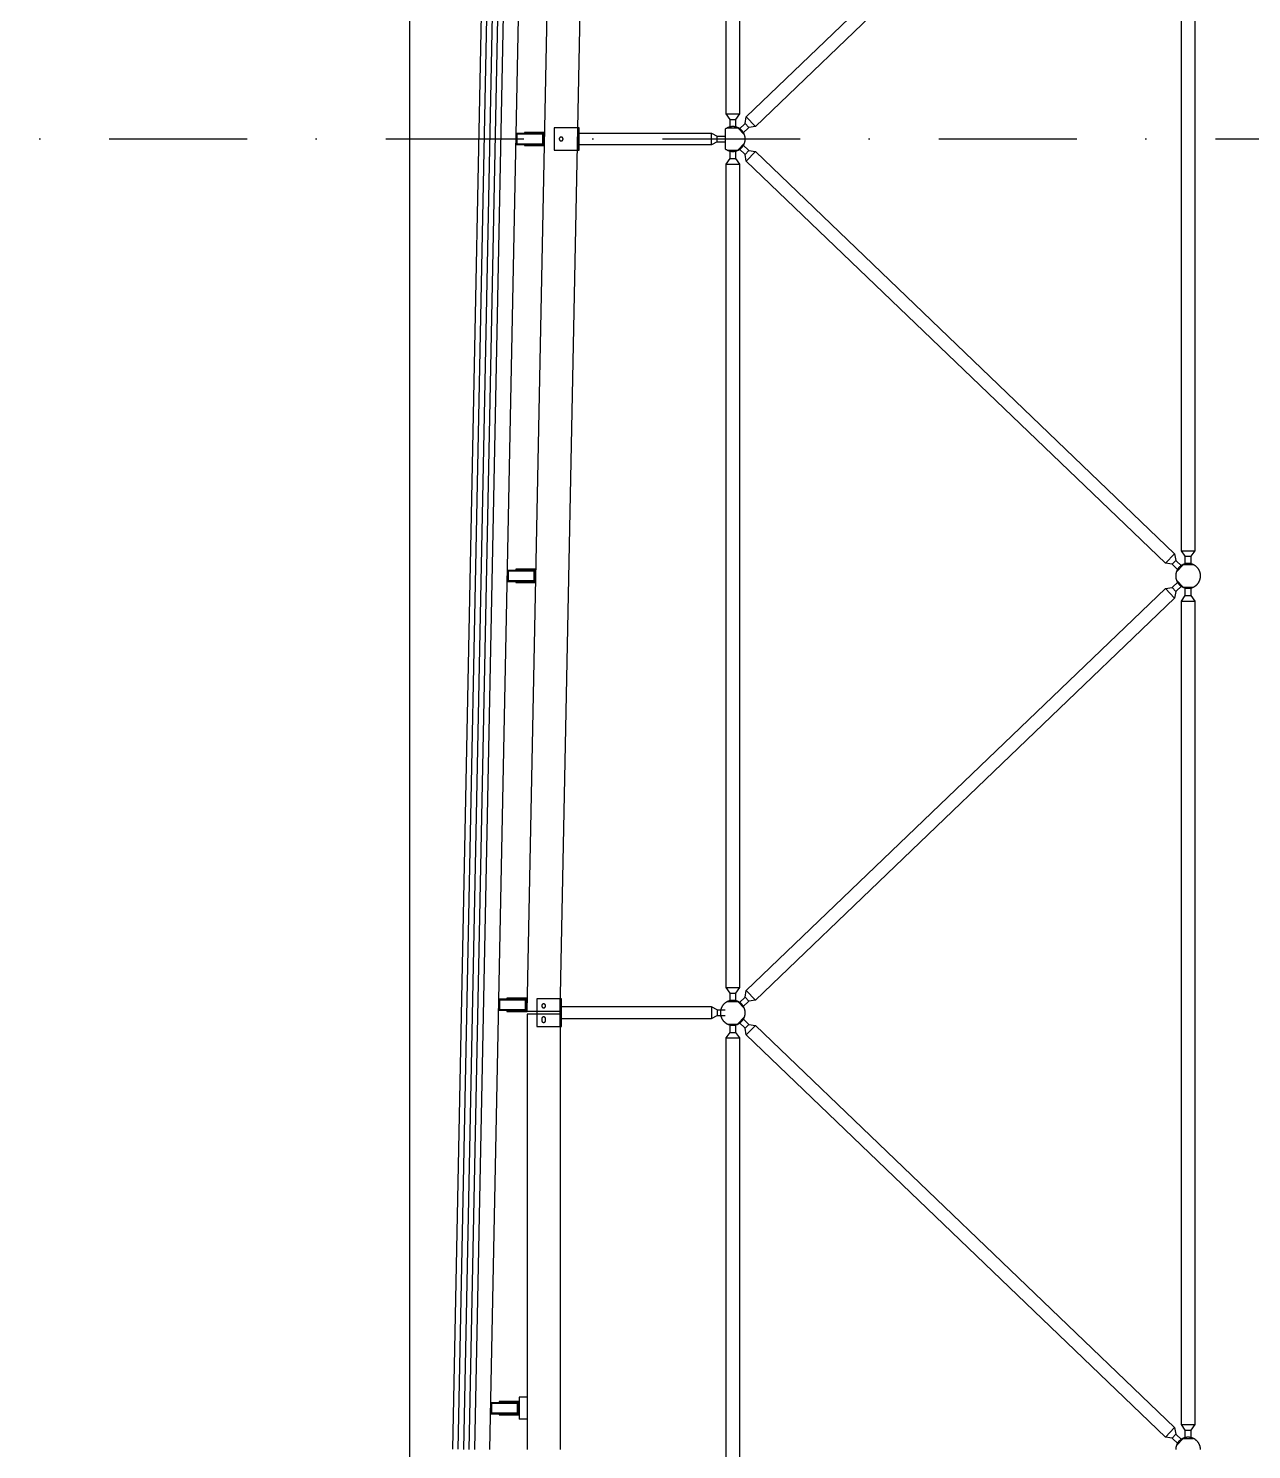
# Model space of a CAD drawing. Header units: centimetres. Extents: x 26569 to 160723, y -3143 to 14565.
# Drawn here: x 45712.4 to 45934, y 1837.9 to 2095.4 of the extents above; entities that cross this region are included whole.
import ezdxf

# ---------------------------------------------------------------- set-up
doc = ezdxf.new("R2010")
doc.units = ezdxf.units.CM
doc.header["$LTSCALE"] = 100
doc.linetypes.add('DASHDOT2', pattern=[0.5, 0.25, -0.125, 0, -0.125])
doc.linetypes.add('HIDDEN', pattern=[9.525, 6.35, -3.175])
for name, color, linetype in [('A-ANNO-GRID', 155, 'DASHDOT2'), ('A-ELEV-01', 255, 'Continuous'), ('A-ELEV-02', 253, 'Continuous'), ('A-WALL-INSL', 249, 'Continuous'), ('A-WALL-SNWPNL', 200, 'Continuous'), ('S-STEL', 3, 'Continuous')]:
    doc.layers.add(name, color=color, linetype=linetype)
doc.linetypes.add('BATTING', pattern='A,0.00254,-2.54,[134,ltypeshp.shx,S=2.54,R=0,X=-2.54,Y=0],-5.08,[134,ltypeshp.shx,S=2.54,R=180,X=2.54,Y=0],-2.54', length=10.16254)

msp = doc.modelspace()

# ---------------------------------------------------------------- linework, layer by layer
at = {"layer": 'A-ANNO-GRID'}
msp.add_line((45476.53, 2075.41), (46260.77, 2075.41), dxfattribs=at)
at = {"layer": 'A-ELEV-01'}
for points in [[(45795.99, 1837.9), (45823.74, 3225.4)], [(45802.73, 1917.32), (45828.1, 3185.74)], [(45808.73, 1917.32), (45834.1, 3185.74)], [(45804.48, 1917.32), (45802.73, 1917.32)], [(45802.73, 1916.82), (45802.73, 1837.9)], [(45804.48, 1916.82), (45802.73, 1916.82)], [(45808.73, 1916.82), (45808.73, 1837.9)], [(45801.29, 1847.4), (45801.29, 1843.4)], [(45802.73, 1847.4), (45801.29, 1847.4)], [(45802.73, 1843.4), (45801.29, 1843.4)]]:
    msp.add_lwpolyline(points, dxfattribs=at)
at = {"layer": 'A-ELEV-01', "linetype": 'HIDDEN', "ltscale": 0.05}
for points in [[(45808.74, 1917.32), (45804.48, 1917.32)], [(45808.72, 1916.82), (45804.48, 1916.82)]]:
    msp.add_lwpolyline(points, dxfattribs=at)
at = {"layer": 'A-ELEV-02'}
msp.add_line((45781.49, 383.1), (45781.49, 3292.7), dxfattribs=at)
for points in [[(45839.49, 2077.45), (45839.49, 2078.95), (45838.78, 2079.95), (45838.78, 2229.18), (45839.49, 2230.18), (45839.49, 2231.68)], [(45840.49, 2231.68), (45840.49, 2230.18), (45841.2, 2229.18), (45841.2, 2079.95), (45840.49, 2078.95), (45840.49, 2077.45)], [(45921.99, 1998.28), (45921.99, 1999.78), (45921.28, 2000.78), (45921.28, 2150.02), (45921.99, 2151.02), (45921.99, 2152.52)], [(45922.99, 2152.52), (45922.99, 2151.02), (45923.7, 2150.02), (45923.7, 2000.78), (45922.99, 1999.78), (45922.99, 1998.28)], [(45838.78, 2079.95), (45841.2, 2079.95)], [(45839.49, 2078.95), (45840.49, 2078.95)], [(45842.21, 2078.22), (45842.9, 2077.5)], [(45842.44, 2079.42), (45844.11, 2077.68)], [(45802.89, 2076.45), (45802.89, 2076.6)], [(45803.59, 2076.45), (45803.59, 2076.6)], [(45812.14, 2076.46), (45836.14, 2076.46)], [(45836.14, 2076.46), (45837.14, 2075.9)], [(45836.14, 2074.34), (45836.14, 2076.46)], [(45837.14, 2075.9), (45838.64, 2075.9)], [(45837.14, 2074.9), (45837.14, 2075.9)], [(45838.64, 2073.6), (45838.7, 2073.56), (45838.76, 2073.51), (45838.83, 2073.47), (45838.89, 2073.44), (45838.96, 2073.4), (45839.03, 2073.37), (45839.1, 2073.33), (45839.17, 2073.3), (45839.25, 2073.28), (45839.28, 2073.26), (45839.32, 2073.25), (45839.36, 2073.24), (45839.4, 2073.23), (45839.44, 2073.22), (45839.48, 2073.21), (45839.51, 2073.2), (45839.55, 2073.19), (45839.59, 2073.19), (45839.63, 2073.18), (45839.67, 2073.17), (45839.71, 2073.17), (45839.75, 2073.16), (45839.79, 2073.16), (45839.83, 2073.16), (45839.87, 2073.15), (45839.91, 2073.15), (45839.95, 2073.15), (45839.99, 2073.15), (45840.03, 2073.15), (45840.07, 2073.15), (45840.11, 2073.15), (45840.15, 2073.15), (45840.19, 2073.16), (45840.23, 2073.16), (45840.27, 2073.17), (45840.31, 2073.17), (45840.34, 2073.18), (45840.42, 2073.19), (45840.5, 2073.21), (45840.57, 2073.23), (45840.65, 2073.25), (45840.72, 2073.27), (45840.79, 2073.3), (45840.86, 2073.32), (45840.93, 2073.35), (45841, 2073.39), (45841.06, 2073.42), (45841.13, 2073.46), (45841.19, 2073.5), (45841.26, 2073.54), (45841.32, 2073.58), (45841.38, 2073.63), (45841.44, 2073.68), (45841.5, 2073.73), (45841.56, 2073.78), (45841.59, 2073.81), (45841.61, 2073.84), (45841.64, 2073.87), (45841.67, 2073.9), (45841.69, 2073.93), (45841.72, 2073.96), (45841.74, 2073.99), (45841.77, 2074.02), (45841.79, 2074.05), (45841.82, 2074.08), (45841.84, 2074.12), (45841.86, 2074.15), (45841.88, 2074.18), (45841.91, 2074.22), (45841.93, 2074.25), (45841.95, 2074.29), (45841.97, 2074.32), (45841.99, 2074.36), (45842, 2074.39), (45842.02, 2074.43), (45842.04, 2074.46), (45842.05, 2074.5), (45842.07, 2074.54), (45842.08, 2074.57), (45842.1, 2074.61), (45842.11, 2074.65), (45842.13, 2074.68), (45842.14, 2074.72), (45842.16, 2074.8), (45842.18, 2074.87), (45842.2, 2074.95), (45842.21, 2075.02), (45842.22, 2075.1), (45842.23, 2075.18), (45842.24, 2075.25), (45842.24, 2075.33), (45842.24, 2075.4), (45842.24, 2075.47), (45842.24, 2075.55), (45842.23, 2075.62), (45842.22, 2075.7), (45842.21, 2075.78), (45842.2, 2075.85), (45842.18, 2075.93), (45842.16, 2076), (45842.14, 2076.08), (45842.13, 2076.12), (45842.11, 2076.15), (45842.1, 2076.19), (45842.08, 2076.23), (45842.07, 2076.26), (45842.05, 2076.3), (45842.04, 2076.34), (45842.02, 2076.37), (45842, 2076.41), (45841.99, 2076.44), (45841.97, 2076.48), (45841.95, 2076.51), (45841.93, 2076.55), (45841.91, 2076.58), (45841.88, 2076.62), (45841.86, 2076.65), (45841.84, 2076.68), (45841.82, 2076.72), (45841.79, 2076.75), (45841.77, 2076.78), (45841.74, 2076.81), (45841.72, 2076.84), (45841.69, 2076.87), (45841.67, 2076.9), (45841.64, 2076.93), (45841.61, 2076.96), (45841.59, 2076.99), (45841.56, 2077.01), (45841.5, 2077.07), (45841.44, 2077.12), (45841.38, 2077.17), (45841.32, 2077.22), (45841.26, 2077.26), (45841.19, 2077.3), (45841.13, 2077.34), (45841.06, 2077.38), (45841, 2077.41), (45840.93, 2077.44), (45840.86, 2077.47), (45840.79, 2077.5), (45840.72, 2077.53), (45840.65, 2077.55), (45840.57, 2077.57), (45840.5, 2077.59), (45840.42, 2077.61), (45840.34, 2077.62), (45840.31, 2077.63), (45840.27, 2077.63), (45840.23, 2077.64), (45840.19, 2077.64), (45840.15, 2077.64), (45840.11, 2077.65), (45840.07, 2077.65), (45840.03, 2077.65), (45839.99, 2077.65), (45839.95, 2077.65), (45839.91, 2077.65), (45839.87, 2077.65), (45839.83, 2077.64), (45839.79, 2077.64), (45839.75, 2077.64), (45839.71, 2077.63), (45839.67, 2077.63), (45839.63, 2077.62), (45839.59, 2077.61), (45839.55, 2077.61), (45839.51, 2077.6), (45839.48, 2077.59), (45839.44, 2077.58), (45839.4, 2077.57), (45839.36, 2077.56), (45839.32, 2077.55), (45839.28, 2077.54), (45839.25, 2077.52), (45839.17, 2077.5), (45839.1, 2077.47), (45839.03, 2077.43), (45838.96, 2077.4), (45838.89, 2077.36), (45838.83, 2077.33), (45838.76, 2077.29), (45838.7, 2077.24), (45838.64, 2077.2)], [(45838.64, 2077.2), (45838.64, 2073.6)], [(45839.06, 2077.45), (45840.92, 2077.45)], [(45840.83, 2077.49), (45842.11, 2076.15)], [(45802.89, 2074.2), (45802.89, 2074.35)], [(45803.59, 2074.2), (45803.59, 2074.35)], [(45836.14, 2074.34), (45812.14, 2074.34)], [(45837.14, 2074.9), (45836.14, 2074.34)], [(45837.14, 2074.9), (45838.64, 2074.9)], [(45839.49, 1919.12), (45839.49, 1920.62), (45838.78, 1921.62), (45838.78, 2070.85), (45839.49, 2071.85), (45839.49, 2073.35)], [(45839.06, 2073.35), (45840.92, 2073.35)], [(45840.49, 2073.35), (45840.49, 2071.85), (45841.2, 2070.85), (45841.2, 1921.62), (45840.49, 1920.62), (45840.49, 1919.12)], [(45840.83, 2073.31), (45842.11, 2074.65)], [(45842.21, 2072.58), (45842.9, 2073.3)], [(45842.44, 2071.38), (45844.11, 2073.12)], [(45838.78, 2070.85), (45841.2, 2070.85)], [(45839.49, 2071.85), (45840.49, 2071.85)], [(45918.37, 1998.51), (45920.05, 2000.25)], [(45919.58, 1998.33), (45920.28, 1999.05)], [(45921.28, 2000.78), (45923.7, 2000.78)], [(45921.99, 1999.78), (45922.99, 1999.78)], [(45801.31, 1997.28), (45801.31, 1997.43)], [(45802.01, 1997.28), (45802.01, 1997.43)], [(45920.37, 1996.98), (45921.66, 1998.32)], [(45921.56, 1998.28), (45923.42, 1998.28)], [(45801.31, 1995.03), (45801.31, 1995.18)], [(45802.01, 1995.03), (45802.01, 1995.18)], [(45918.37, 1993.95), (45920.05, 1992.21)], [(45919.58, 1994.14), (45920.28, 1993.41)], [(45920.37, 1995.48), (45921.66, 1994.14)], [(45921.99, 1839.95), (45921.99, 1841.45), (45921.28, 1842.45), (45921.28, 1991.68), (45921.99, 1992.68), (45921.99, 1994.18)], [(45921.56, 1994.18), (45923.42, 1994.18)], [(45922.99, 1994.18), (45922.99, 1992.68), (45923.7, 1991.68), (45923.7, 1842.45), (45922.99, 1841.45), (45922.99, 1839.95)], [(45921.28, 1991.68), (45923.7, 1991.68)], [(45921.99, 1992.68), (45922.99, 1992.68)], [(45838.78, 1921.62), (45841.2, 1921.62)], [(45799.73, 1919.57), (45799.73, 1919.72)], [(45800.43, 1919.57), (45800.43, 1919.72)], [(45839.06, 1919.12), (45840.92, 1919.12)], [(45839.49, 1920.62), (45840.49, 1920.62)], [(45840.83, 1919.15), (45842.11, 1917.82)], [(45842.21, 1919.88), (45842.9, 1919.16)], [(45842.44, 1921.09), (45844.11, 1919.35)], [(45799.73, 1917.32), (45799.73, 1917.47)], [(45800.43, 1917.32), (45800.43, 1917.47)], [(45806.08, 1915.97), (45806.08, 1915.97), (45806.08, 1915.98), (45806.08, 1915.99), (45806.08, 1916), (45806.08, 1916.01), (45806.07, 1916.01), (45806.07, 1916.02), (45806.07, 1916.03), (45806.07, 1916.04), (45806.07, 1916.05), (45806.07, 1916.05), (45806.06, 1916.06), (45806.06, 1916.07), (45806.06, 1916.08), (45806.06, 1916.09), (45806.05, 1916.1), (45806.05, 1916.1), (45806.05, 1916.11), (45806.04, 1916.12), (45806.04, 1916.13), (45806.03, 1916.13), (45806.03, 1916.14), (45806.03, 1916.15), (45806.02, 1916.16), (45806.02, 1916.17), (45806.01, 1916.17), (45806, 1916.18), (45806, 1916.19), (45805.99, 1916.19), (45805.99, 1916.2), (45805.98, 1916.21), (45805.98, 1916.21), (45805.97, 1916.22), (45805.96, 1916.23), (45805.96, 1916.23), (45805.95, 1916.24), (45805.94, 1916.24), (45805.93, 1916.25), (45805.93, 1916.25), (45805.92, 1916.26), (45805.91, 1916.26), (45805.9, 1916.27), (45805.9, 1916.27), (45805.89, 1916.28), (45805.88, 1916.28), (45805.87, 1916.28), (45805.86, 1916.29), (45805.86, 1916.29), (45805.85, 1916.29), (45805.84, 1916.3), (45805.83, 1916.3), (45805.82, 1916.3), (45805.82, 1916.3), (45805.81, 1916.31), (45805.8, 1916.31), (45805.79, 1916.31), (45805.78, 1916.31), (45805.78, 1916.31), (45805.77, 1916.31), (45805.76, 1916.31), (45805.75, 1916.32), (45805.74, 1916.32), (45805.74, 1916.32), (45805.73, 1916.32), (45805.72, 1916.32), (45805.71, 1916.32), (45805.7, 1916.32), (45805.7, 1916.31), (45805.69, 1916.31), (45805.68, 1916.31), (45805.67, 1916.31), (45805.66, 1916.31), (45805.66, 1916.31), (45805.65, 1916.31), (45805.64, 1916.3), (45805.63, 1916.3), (45805.62, 1916.3), (45805.62, 1916.3), (45805.61, 1916.29), (45805.6, 1916.29), (45805.59, 1916.29), (45805.58, 1916.28), (45805.57, 1916.28), (45805.57, 1916.28), (45805.56, 1916.27), (45805.55, 1916.27), (45805.54, 1916.26), (45805.54, 1916.26), (45805.53, 1916.25), (45805.52, 1916.25), (45805.51, 1916.24), (45805.51, 1916.24), (45805.5, 1916.23), (45805.49, 1916.23), (45805.49, 1916.22), (45805.48, 1916.21), (45805.47, 1916.21), (45805.47, 1916.2), (45805.46, 1916.19), (45805.46, 1916.19), (45805.45, 1916.18), (45805.44, 1916.17), (45805.44, 1916.17), (45805.43, 1916.16), (45805.43, 1916.15), (45805.43, 1916.14), (45805.42, 1916.13), (45805.42, 1916.13), (45805.41, 1916.12), (45805.41, 1916.11), (45805.41, 1916.1), (45805.4, 1916.1), (45805.4, 1916.09), (45805.4, 1916.08), (45805.39, 1916.07), (45805.39, 1916.06), (45805.39, 1916.05), (45805.39, 1916.05), (45805.39, 1916.04), (45805.38, 1916.03), (45805.38, 1916.02), (45805.38, 1916.01), (45805.38, 1916.01), (45805.38, 1916), (45805.38, 1915.99), (45805.38, 1915.98), (45805.38, 1915.97), (45805.38, 1915.97)], [(45805.38, 1915.97), (45805.38, 1915.67)], [(45806.08, 1915.67), (45806.08, 1915.97)], [(45836.14, 1918.13), (45808.98, 1918.13)], [(45808.98, 1916.01), (45836.14, 1916.01)], [(45837.14, 1917.57), (45836.14, 1918.13)], [(45836.14, 1918.13), (45836.14, 1916.01)], [(45836.14, 1916.01), (45837.14, 1916.57)], [(45837.14, 1917.57), (45838.64, 1917.57)], [(45837.14, 1917.57), (45837.14, 1916.57)], [(45837.14, 1916.57), (45838.64, 1916.57)], [(45840.83, 1914.98), (45842.11, 1916.32)], [(45805.38, 1915.67), (45805.38, 1915.66), (45805.38, 1915.65), (45805.38, 1915.64), (45805.38, 1915.63), (45805.38, 1915.63), (45805.38, 1915.62), (45805.38, 1915.61), (45805.38, 1915.6), (45805.39, 1915.59), (45805.39, 1915.59), (45805.39, 1915.58), (45805.39, 1915.57), (45805.39, 1915.56), (45805.4, 1915.55), (45805.4, 1915.55), (45805.4, 1915.54), (45805.41, 1915.53), (45805.41, 1915.52), (45805.41, 1915.51), (45805.42, 1915.51), (45805.42, 1915.5), (45805.43, 1915.49), (45805.43, 1915.48), (45805.43, 1915.47), (45805.44, 1915.47), (45805.44, 1915.46), (45805.45, 1915.45), (45805.46, 1915.45), (45805.46, 1915.44), (45805.47, 1915.43), (45805.47, 1915.43), (45805.48, 1915.42), (45805.49, 1915.41), (45805.49, 1915.41), (45805.5, 1915.4), (45805.51, 1915.39), (45805.51, 1915.39), (45805.52, 1915.38), (45805.53, 1915.38), (45805.54, 1915.37), (45805.54, 1915.37), (45805.55, 1915.36), (45805.56, 1915.36), (45805.57, 1915.36), (45805.57, 1915.35), (45805.58, 1915.35), (45805.59, 1915.34), (45805.6, 1915.34), (45805.61, 1915.34), (45805.62, 1915.33), (45805.62, 1915.33), (45805.63, 1915.33), (45805.64, 1915.33), (45805.65, 1915.33), (45805.66, 1915.32), (45805.66, 1915.32), (45805.67, 1915.32), (45805.68, 1915.32), (45805.69, 1915.32), (45805.7, 1915.32), (45805.7, 1915.32), (45805.71, 1915.32), (45805.72, 1915.32), (45805.73, 1915.32), (45805.74, 1915.32), (45805.74, 1915.32), (45805.75, 1915.32), (45805.76, 1915.32), (45805.77, 1915.32), (45805.78, 1915.32), (45805.78, 1915.32), (45805.79, 1915.32), (45805.8, 1915.32), (45805.81, 1915.33), (45805.82, 1915.33), (45805.82, 1915.33), (45805.83, 1915.33), (45805.84, 1915.33), (45805.85, 1915.34), (45805.86, 1915.34), (45805.86, 1915.34), (45805.87, 1915.35), (45805.88, 1915.35), (45805.89, 1915.36), (45805.9, 1915.36), (45805.9, 1915.36), (45805.91, 1915.37), (45805.92, 1915.37), (45805.93, 1915.38), (45805.93, 1915.38), (45805.94, 1915.39), (45805.95, 1915.39), (45805.96, 1915.4), (45805.96, 1915.41), (45805.97, 1915.41), (45805.98, 1915.42), (45805.98, 1915.43), (45805.99, 1915.43), (45805.99, 1915.44), (45806, 1915.45), (45806, 1915.45), (45806.01, 1915.46), (45806.02, 1915.47), (45806.02, 1915.47), (45806.03, 1915.48), (45806.03, 1915.49), (45806.03, 1915.5), (45806.04, 1915.51), (45806.04, 1915.51), (45806.05, 1915.52), (45806.05, 1915.53), (45806.05, 1915.54), (45806.06, 1915.55), (45806.06, 1915.55), (45806.06, 1915.56), (45806.06, 1915.57), (45806.07, 1915.58), (45806.07, 1915.59), (45806.07, 1915.59), (45806.07, 1915.6), (45806.07, 1915.61), (45806.07, 1915.62), (45806.08, 1915.63), (45806.08, 1915.63), (45806.08, 1915.64), (45806.08, 1915.65), (45806.08, 1915.66), (45806.08, 1915.67)], [(45839.49, 1760.78), (45839.49, 1762.28), (45838.78, 1763.28), (45838.78, 1912.52), (45839.49, 1913.52), (45839.49, 1915.02)], [(45839.06, 1915.02), (45840.92, 1915.02)], [(45839.49, 1913.52), (45840.49, 1913.52)], [(45840.49, 1915.02), (45840.49, 1913.52), (45841.2, 1912.52), (45841.2, 1763.28), (45840.49, 1762.28), (45840.49, 1760.78)], [(45842.21, 1914.25), (45842.9, 1914.97)], [(45842.44, 1913.04), (45844.11, 1914.79)], [(45838.78, 1912.52), (45841.2, 1912.52)], [(45798.29, 1846.45), (45798.29, 1846.6)], [(45798.99, 1846.45), (45798.99, 1846.6)], [(45798.29, 1844.2), (45798.29, 1844.35)], [(45798.99, 1844.2), (45798.99, 1844.35)], [(45918.37, 1840.18), (45920.05, 1841.92)], [(45921.28, 1842.45), (45923.7, 1842.45)], [(45921.99, 1841.45), (45922.99, 1841.45)], [(45919.58, 1840), (45920.28, 1840.72)], [(45924.74, 1837.9), (45924.74, 1837.95), (45924.74, 1838), (45924.74, 1838.05), (45924.73, 1838.1), (45924.73, 1838.15), (45924.72, 1838.2), (45924.71, 1838.26), (45924.7, 1838.31), (45924.69, 1838.36), (45924.68, 1838.41), (45924.67, 1838.47), (45924.66, 1838.52), (45924.64, 1838.57), (45924.62, 1838.62), (45924.6, 1838.68), (45924.58, 1838.73), (45924.56, 1838.78), (45924.54, 1838.83), (45924.52, 1838.88), (45924.49, 1838.93), (45924.46, 1838.98), (45924.44, 1839.03), (45924.41, 1839.08), (45924.38, 1839.13), (45924.34, 1839.18), (45924.31, 1839.23), (45924.27, 1839.27), (45924.24, 1839.32), (45924.2, 1839.36), (45924.16, 1839.41), (45924.12, 1839.45), (45924.08, 1839.49), (45924.04, 1839.53), (45924, 1839.57), (45923.95, 1839.61), (45923.91, 1839.65), (45923.86, 1839.68), (45923.82, 1839.72), (45923.77, 1839.75), (45923.72, 1839.78), (45923.67, 1839.81), (45923.63, 1839.84), (45923.58, 1839.87), (45923.53, 1839.9), (45923.47, 1839.92), (45923.42, 1839.95), (45923.37, 1839.97), (45923.32, 1839.99), (45923.27, 1840.01), (45923.22, 1840.03), (45923.16, 1840.05), (45923.11, 1840.06), (45923.06, 1840.08), (45923.01, 1840.09), (45922.95, 1840.1), (45922.9, 1840.11), (45922.85, 1840.12), (45922.8, 1840.13), (45922.75, 1840.14), (45922.69, 1840.14), (45922.64, 1840.14), (45922.59, 1840.15), (45922.54, 1840.15), (45922.49, 1840.15), (45922.44, 1840.15), (45922.39, 1840.15), (45922.34, 1840.14), (45922.29, 1840.14), (45922.24, 1840.14), (45922.19, 1840.13), (45922.13, 1840.12), (45922.08, 1840.11), (45922.03, 1840.1), (45921.98, 1840.09), (45921.93, 1840.08), (45921.87, 1840.06), (45921.82, 1840.05), (45921.77, 1840.03), (45921.72, 1840.01), (45921.66, 1839.99), (45921.61, 1839.97), (45921.56, 1839.95), (45921.51, 1839.92), (45921.46, 1839.9), (45921.41, 1839.87), (45921.36, 1839.84), (45921.31, 1839.81), (45921.26, 1839.78), (45921.21, 1839.75), (45921.17, 1839.72), (45921.12, 1839.68), (45921.07, 1839.65), (45921.03, 1839.61), (45920.99, 1839.57), (45920.94, 1839.53), (45920.9, 1839.49), (45920.86, 1839.45), (45920.82, 1839.41), (45920.78, 1839.36), (45920.75, 1839.32), (45920.71, 1839.27), (45920.67, 1839.23), (45920.64, 1839.18), (45920.61, 1839.13), (45920.58, 1839.08), (45920.55, 1839.03), (45920.52, 1838.98), (45920.49, 1838.93), (45920.47, 1838.88), (45920.44, 1838.83), (45920.42, 1838.78), (45920.4, 1838.73), (45920.38, 1838.68), (45920.36, 1838.62), (45920.34, 1838.57), (45920.33, 1838.52), (45920.31, 1838.47), (45920.3, 1838.41), (45920.29, 1838.36), (45920.28, 1838.31), (45920.27, 1838.26), (45920.26, 1838.2), (45920.26, 1838.15), (45920.25, 1838.1), (45920.25, 1838.05), (45920.24, 1838), (45920.24, 1837.95), (45920.24, 1837.9)], [(45920.37, 1838.65), (45921.66, 1839.99)], [(45921.56, 1839.95), (45923.42, 1839.95)]]:
    msp.add_lwpolyline(points, dxfattribs=at)
for points in [[(45841.13, 2077.18), (45842.21, 2078.22), (45842.44, 2079.42), (45918.37, 2152.29), (45919.58, 2152.47), (45920.67, 2153.51), (45921.36, 2152.79), (45920.28, 2151.75), (45920.05, 2150.54), (45844.11, 2077.68), (45842.9, 2077.5), (45841.82, 2076.46)], [(45805.74, 2076.45), (45805.74, 2074.35), (45802.24, 2074.35), (45802.24, 2074.2), (45805.89, 2074.2), (45805.89, 2076.6), (45802.24, 2076.6), (45802.24, 2076.45)], [(45807.64, 2077.4), (45807.64, 2073.4), (45812.14, 2073.4), (45812.14, 2077.4)], [(45808.89, 2075.75), (45808.89, 2075.75), (45808.88, 2075.75), (45808.87, 2075.75), (45808.86, 2075.75), (45808.85, 2075.75), (45808.85, 2075.75), (45808.84, 2075.75), (45808.83, 2075.74), (45808.82, 2075.74), (45808.81, 2075.74), (45808.81, 2075.74), (45808.8, 2075.74), (45808.79, 2075.73), (45808.78, 2075.73), (45808.77, 2075.73), (45808.77, 2075.72), (45808.76, 2075.72), (45808.75, 2075.72), (45808.74, 2075.71), (45808.73, 2075.71), (45808.73, 2075.71), (45808.72, 2075.7), (45808.71, 2075.7), (45808.7, 2075.69), (45808.7, 2075.69), (45808.69, 2075.68), (45808.68, 2075.68), (45808.67, 2075.67), (45808.67, 2075.67), (45808.66, 2075.66), (45808.65, 2075.65), (45808.65, 2075.65), (45808.64, 2075.64), (45808.63, 2075.63), (45808.63, 2075.63), (45808.62, 2075.62), (45808.62, 2075.61), (45808.61, 2075.61), (45808.61, 2075.6), (45808.6, 2075.59), (45808.6, 2075.58), (45808.59, 2075.58), (45808.59, 2075.57), (45808.58, 2075.56), (45808.58, 2075.55), (45808.58, 2075.54), (45808.57, 2075.54), (45808.57, 2075.53), (45808.57, 2075.52), (45808.56, 2075.51), (45808.56, 2075.5), (45808.56, 2075.5), (45808.56, 2075.49), (45808.55, 2075.48), (45808.55, 2075.47), (45808.55, 2075.46), (45808.55, 2075.46), (45808.55, 2075.45), (45808.55, 2075.44), (45808.55, 2075.43), (45808.55, 2075.42), (45808.54, 2075.42), (45808.54, 2075.41), (45808.54, 2075.4), (45808.54, 2075.39), (45808.54, 2075.38), (45808.55, 2075.38), (45808.55, 2075.37), (45808.55, 2075.36), (45808.55, 2075.35), (45808.55, 2075.34), (45808.55, 2075.34), (45808.55, 2075.33), (45808.55, 2075.32), (45808.56, 2075.31), (45808.56, 2075.3), (45808.56, 2075.3), (45808.56, 2075.29), (45808.57, 2075.28), (45808.57, 2075.27), (45808.57, 2075.26), (45808.58, 2075.25), (45808.58, 2075.25), (45808.58, 2075.24), (45808.59, 2075.23), (45808.59, 2075.22), (45808.6, 2075.22), (45808.6, 2075.21), (45808.61, 2075.2), (45808.61, 2075.19), (45808.62, 2075.19), (45808.62, 2075.18), (45808.63, 2075.17), (45808.63, 2075.17), (45808.64, 2075.16), (45808.65, 2075.15), (45808.65, 2075.15), (45808.66, 2075.14), (45808.67, 2075.13), (45808.67, 2075.13), (45808.68, 2075.12), (45808.69, 2075.12), (45808.7, 2075.11), (45808.7, 2075.11), (45808.71, 2075.1), (45808.72, 2075.1), (45808.73, 2075.09), (45808.73, 2075.09), (45808.74, 2075.08), (45808.75, 2075.08), (45808.76, 2075.08), (45808.77, 2075.07), (45808.77, 2075.07), (45808.78, 2075.07), (45808.79, 2075.07), (45808.8, 2075.06), (45808.81, 2075.06), (45808.81, 2075.06), (45808.82, 2075.06), (45808.83, 2075.06), (45808.84, 2075.05), (45808.85, 2075.05), (45808.85, 2075.05), (45808.86, 2075.05), (45808.87, 2075.05), (45808.88, 2075.05), (45808.89, 2075.05), (45808.89, 2075.05), (45808.9, 2075.05), (45808.91, 2075.05), (45808.92, 2075.05), (45808.93, 2075.05), (45808.93, 2075.05), (45808.94, 2075.05), (45808.95, 2075.05), (45808.96, 2075.06), (45808.97, 2075.06), (45808.97, 2075.06), (45808.98, 2075.06), (45808.99, 2075.06), (45809, 2075.07), (45809.01, 2075.07), (45809.02, 2075.07), (45809.02, 2075.07), (45809.03, 2075.08), (45809.04, 2075.08), (45809.05, 2075.08), (45809.06, 2075.09), (45809.06, 2075.09), (45809.07, 2075.1), (45809.08, 2075.1), (45809.09, 2075.11), (45809.09, 2075.11), (45809.1, 2075.12), (45809.11, 2075.12), (45809.11, 2075.13), (45809.12, 2075.13), (45809.13, 2075.14), (45809.14, 2075.15), (45809.14, 2075.15), (45809.15, 2075.16), (45809.15, 2075.17), (45809.16, 2075.17), (45809.17, 2075.18), (45809.17, 2075.19), (45809.18, 2075.19), (45809.18, 2075.2), (45809.19, 2075.21), (45809.19, 2075.22), (45809.2, 2075.22), (45809.2, 2075.23), (45809.21, 2075.24), (45809.21, 2075.25), (45809.21, 2075.25), (45809.22, 2075.26), (45809.22, 2075.27), (45809.22, 2075.28), (45809.23, 2075.29), (45809.23, 2075.3), (45809.23, 2075.3), (45809.23, 2075.31), (45809.24, 2075.32), (45809.24, 2075.33), (45809.24, 2075.34), (45809.24, 2075.34), (45809.24, 2075.35), (45809.24, 2075.36), (45809.24, 2075.37), (45809.24, 2075.38), (45809.24, 2075.38), (45809.24, 2075.39), (45809.24, 2075.4), (45809.24, 2075.41), (45809.24, 2075.42), (45809.24, 2075.42), (45809.24, 2075.43), (45809.24, 2075.44), (45809.24, 2075.45), (45809.24, 2075.46), (45809.24, 2075.46), (45809.24, 2075.47), (45809.24, 2075.48), (45809.23, 2075.49), (45809.23, 2075.5), (45809.23, 2075.5), (45809.23, 2075.51), (45809.22, 2075.52), (45809.22, 2075.53), (45809.22, 2075.54), (45809.21, 2075.54), (45809.21, 2075.55), (45809.21, 2075.56), (45809.2, 2075.57), (45809.2, 2075.58), (45809.19, 2075.58), (45809.19, 2075.59), (45809.18, 2075.6), (45809.18, 2075.61), (45809.17, 2075.61), (45809.17, 2075.62), (45809.16, 2075.63), (45809.15, 2075.63), (45809.15, 2075.64), (45809.14, 2075.65), (45809.14, 2075.65), (45809.13, 2075.66), (45809.12, 2075.67), (45809.11, 2075.67), (45809.11, 2075.68), (45809.1, 2075.68), (45809.09, 2075.69), (45809.09, 2075.69), (45809.08, 2075.7), (45809.07, 2075.7), (45809.06, 2075.71), (45809.06, 2075.71), (45809.05, 2075.71), (45809.04, 2075.72), (45809.03, 2075.72), (45809.02, 2075.72), (45809.02, 2075.73), (45809.01, 2075.73), (45809, 2075.73), (45808.99, 2075.74), (45808.98, 2075.74), (45808.97, 2075.74), (45808.97, 2075.74), (45808.96, 2075.74), (45808.95, 2075.75), (45808.94, 2075.75), (45808.93, 2075.75), (45808.93, 2075.75), (45808.92, 2075.75), (45808.91, 2075.75), (45808.9, 2075.75)], [(45920.67, 1997.29), (45919.58, 1998.33), (45918.37, 1998.51), (45842.44, 2071.38), (45842.21, 2072.58), (45841.13, 2073.62), (45841.82, 2074.34), (45842.9, 2073.3), (45844.11, 2073.12), (45920.05, 2000.25), (45920.28, 1999.05), (45921.36, 1998.01)], [(45922.49, 1998.48), (45922.44, 1998.48), (45922.39, 1998.48), (45922.34, 1998.48), (45922.29, 1998.47), (45922.24, 1998.47), (45922.19, 1998.46), (45922.13, 1998.45), (45922.08, 1998.45), (45922.03, 1998.43), (45921.98, 1998.42), (45921.93, 1998.41), (45921.87, 1998.4), (45921.82, 1998.38), (45921.77, 1998.36), (45921.72, 1998.34), (45921.66, 1998.32), (45921.61, 1998.3), (45921.56, 1998.28), (45921.51, 1998.26), (45921.46, 1998.23), (45921.41, 1998.2), (45921.36, 1998.18), (45921.31, 1998.15), (45921.26, 1998.12), (45921.21, 1998.08), (45921.17, 1998.05), (45921.12, 1998.02), (45921.07, 1997.98), (45921.03, 1997.94), (45920.99, 1997.9), (45920.94, 1997.86), (45920.9, 1997.82), (45920.86, 1997.78), (45920.82, 1997.74), (45920.78, 1997.7), (45920.75, 1997.65), (45920.71, 1997.61), (45920.67, 1997.56), (45920.64, 1997.51), (45920.61, 1997.46), (45920.58, 1997.42), (45920.55, 1997.37), (45920.52, 1997.32), (45920.49, 1997.27), (45920.47, 1997.22), (45920.44, 1997.16), (45920.42, 1997.11), (45920.4, 1997.06), (45920.38, 1997.01), (45920.36, 1996.96), (45920.34, 1996.9), (45920.33, 1996.85), (45920.31, 1996.8), (45920.3, 1996.75), (45920.29, 1996.69), (45920.28, 1996.64), (45920.27, 1996.59), (45920.26, 1996.54), (45920.26, 1996.49), (45920.25, 1996.44), (45920.25, 1996.38), (45920.24, 1996.33), (45920.24, 1996.28), (45920.24, 1996.23), (45920.24, 1996.18), (45920.24, 1996.13), (45920.25, 1996.08), (45920.25, 1996.03), (45920.26, 1995.98), (45920.26, 1995.93), (45920.27, 1995.88), (45920.28, 1995.82), (45920.29, 1995.77), (45920.3, 1995.72), (45920.31, 1995.67), (45920.33, 1995.61), (45920.34, 1995.56), (45920.36, 1995.51), (45920.38, 1995.46), (45920.4, 1995.4), (45920.42, 1995.35), (45920.44, 1995.3), (45920.47, 1995.25), (45920.49, 1995.2), (45920.52, 1995.15), (45920.55, 1995.1), (45920.58, 1995.05), (45920.61, 1995), (45920.64, 1994.95), (45920.67, 1994.91), (45920.71, 1994.86), (45920.75, 1994.81), (45920.78, 1994.77), (45920.82, 1994.73), (45920.86, 1994.68), (45920.9, 1994.64), (45920.94, 1994.6), (45920.99, 1994.56), (45921.03, 1994.52), (45921.07, 1994.49), (45921.12, 1994.45), (45921.17, 1994.42), (45921.21, 1994.38), (45921.26, 1994.35), (45921.31, 1994.32), (45921.36, 1994.29), (45921.41, 1994.26), (45921.46, 1994.23), (45921.51, 1994.21), (45921.56, 1994.18), (45921.61, 1994.16), (45921.66, 1994.14), (45921.72, 1994.12), (45921.77, 1994.1), (45921.82, 1994.09), (45921.87, 1994.07), (45921.93, 1994.06), (45921.98, 1994.04), (45922.03, 1994.03), (45922.08, 1994.02), (45922.13, 1994.01), (45922.19, 1994), (45922.24, 1994), (45922.29, 1993.99), (45922.34, 1993.99), (45922.39, 1993.99), (45922.44, 1993.98), (45922.49, 1993.98), (45922.54, 1993.98), (45922.59, 1993.99), (45922.64, 1993.99), (45922.69, 1993.99), (45922.75, 1994), (45922.8, 1994), (45922.85, 1994.01), (45922.9, 1994.02), (45922.95, 1994.03), (45923.01, 1994.04), (45923.06, 1994.06), (45923.11, 1994.07), (45923.16, 1994.09), (45923.22, 1994.1), (45923.27, 1994.12), (45923.32, 1994.14), (45923.37, 1994.16), (45923.42, 1994.18), (45923.47, 1994.21), (45923.53, 1994.23), (45923.58, 1994.26), (45923.63, 1994.29), (45923.67, 1994.32), (45923.72, 1994.35), (45923.77, 1994.38), (45923.82, 1994.42), (45923.86, 1994.45), (45923.91, 1994.49), (45923.95, 1994.52), (45924, 1994.56), (45924.04, 1994.6), (45924.08, 1994.64), (45924.12, 1994.68), (45924.16, 1994.73), (45924.2, 1994.77), (45924.24, 1994.81), (45924.27, 1994.86), (45924.31, 1994.91), (45924.34, 1994.95), (45924.38, 1995), (45924.41, 1995.05), (45924.44, 1995.1), (45924.46, 1995.15), (45924.49, 1995.2), (45924.52, 1995.25), (45924.54, 1995.3), (45924.56, 1995.35), (45924.58, 1995.4), (45924.6, 1995.46), (45924.62, 1995.51), (45924.64, 1995.56), (45924.66, 1995.61), (45924.67, 1995.67), (45924.68, 1995.72), (45924.69, 1995.77), (45924.7, 1995.82), (45924.71, 1995.88), (45924.72, 1995.93), (45924.73, 1995.98), (45924.73, 1996.03), (45924.74, 1996.08), (45924.74, 1996.13), (45924.74, 1996.18), (45924.74, 1996.23), (45924.74, 1996.28), (45924.74, 1996.33), (45924.74, 1996.38), (45924.73, 1996.44), (45924.73, 1996.49), (45924.72, 1996.54), (45924.71, 1996.59), (45924.7, 1996.64), (45924.69, 1996.69), (45924.68, 1996.75), (45924.67, 1996.8), (45924.66, 1996.85), (45924.64, 1996.9), (45924.62, 1996.96), (45924.6, 1997.01), (45924.58, 1997.06), (45924.56, 1997.11), (45924.54, 1997.16), (45924.52, 1997.22), (45924.49, 1997.27), (45924.46, 1997.32), (45924.44, 1997.37), (45924.41, 1997.42), (45924.38, 1997.46), (45924.34, 1997.51), (45924.31, 1997.56), (45924.27, 1997.61), (45924.24, 1997.65), (45924.2, 1997.7), (45924.16, 1997.74), (45924.12, 1997.78), (45924.08, 1997.82), (45924.04, 1997.86), (45924, 1997.9), (45923.95, 1997.94), (45923.91, 1997.98), (45923.86, 1998.02), (45923.82, 1998.05), (45923.77, 1998.08), (45923.72, 1998.12), (45923.67, 1998.15), (45923.63, 1998.18), (45923.58, 1998.2), (45923.53, 1998.23), (45923.47, 1998.26), (45923.42, 1998.28), (45923.37, 1998.3), (45923.32, 1998.32), (45923.27, 1998.34), (45923.22, 1998.36), (45923.16, 1998.38), (45923.11, 1998.4), (45923.06, 1998.41), (45923.01, 1998.42), (45922.95, 1998.43), (45922.9, 1998.45), (45922.85, 1998.45), (45922.8, 1998.46), (45922.75, 1998.47), (45922.69, 1998.47), (45922.64, 1998.48), (45922.59, 1998.48), (45922.54, 1998.48)], [(45804.16, 1997.28), (45804.16, 1995.18), (45800.66, 1995.18), (45800.66, 1995.03), (45804.31, 1995.03), (45804.31, 1997.43), (45800.66, 1997.43), (45800.66, 1997.28)], [(45841.13, 1918.85), (45842.21, 1919.88), (45842.44, 1921.09), (45918.37, 1993.95), (45919.58, 1994.14), (45920.67, 1995.17), (45921.36, 1994.45), (45920.28, 1993.41), (45920.05, 1992.21), (45844.11, 1919.35), (45842.9, 1919.16), (45841.82, 1918.12)], [(45802.58, 1919.57), (45802.58, 1917.47), (45799.08, 1917.47), (45799.08, 1917.32), (45802.73, 1917.32), (45802.73, 1919.72), (45799.08, 1919.72), (45799.08, 1919.57)], [(45804.48, 1919.57), (45804.48, 1914.57), (45808.98, 1914.57), (45808.98, 1919.57)], [(45805.73, 1918.67), (45805.72, 1918.67), (45805.71, 1918.67), (45805.7, 1918.67), (45805.7, 1918.66), (45805.69, 1918.66), (45805.68, 1918.66), (45805.67, 1918.66), (45805.66, 1918.66), (45805.66, 1918.66), (45805.65, 1918.66), (45805.64, 1918.65), (45805.63, 1918.65), (45805.62, 1918.65), (45805.62, 1918.65), (45805.61, 1918.64), (45805.6, 1918.64), (45805.59, 1918.64), (45805.58, 1918.63), (45805.57, 1918.63), (45805.57, 1918.63), (45805.56, 1918.62), (45805.55, 1918.62), (45805.54, 1918.61), (45805.54, 1918.61), (45805.53, 1918.6), (45805.52, 1918.6), (45805.51, 1918.59), (45805.51, 1918.59), (45805.5, 1918.58), (45805.49, 1918.58), (45805.49, 1918.57), (45805.48, 1918.56), (45805.47, 1918.56), (45805.47, 1918.55), (45805.46, 1918.54), (45805.46, 1918.54), (45805.45, 1918.53), (45805.44, 1918.52), (45805.44, 1918.52), (45805.43, 1918.51), (45805.43, 1918.5), (45805.43, 1918.49), (45805.42, 1918.48), (45805.42, 1918.48), (45805.41, 1918.47), (45805.41, 1918.46), (45805.41, 1918.45), (45805.4, 1918.45), (45805.4, 1918.44), (45805.4, 1918.43), (45805.39, 1918.42), (45805.39, 1918.41), (45805.39, 1918.4), (45805.39, 1918.4), (45805.39, 1918.39), (45805.38, 1918.38), (45805.38, 1918.37), (45805.38, 1918.36), (45805.38, 1918.36), (45805.38, 1918.35), (45805.38, 1918.34), (45805.38, 1918.33), (45805.38, 1918.32), (45805.38, 1918.32), (45805.38, 1918.31), (45805.38, 1918.3), (45805.38, 1918.29), (45805.38, 1918.28), (45805.38, 1918.28), (45805.38, 1918.27), (45805.38, 1918.26), (45805.38, 1918.25), (45805.39, 1918.24), (45805.39, 1918.24), (45805.39, 1918.23), (45805.39, 1918.22), (45805.39, 1918.21), (45805.4, 1918.2), (45805.4, 1918.2), (45805.4, 1918.19), (45805.41, 1918.18), (45805.41, 1918.17), (45805.41, 1918.16), (45805.42, 1918.16), (45805.42, 1918.15), (45805.43, 1918.14), (45805.43, 1918.13), (45805.43, 1918.12), (45805.44, 1918.12), (45805.44, 1918.11), (45805.45, 1918.1), (45805.46, 1918.1), (45805.46, 1918.09), (45805.47, 1918.08), (45805.47, 1918.08), (45805.48, 1918.07), (45805.49, 1918.06), (45805.49, 1918.06), (45805.5, 1918.05), (45805.51, 1918.04), (45805.51, 1918.04), (45805.52, 1918.03), (45805.53, 1918.03), (45805.54, 1918.02), (45805.54, 1918.02), (45805.55, 1918.01), (45805.56, 1918.01), (45805.57, 1918.01), (45805.57, 1918), (45805.58, 1918), (45805.59, 1917.99), (45805.6, 1917.99), (45805.61, 1917.99), (45805.62, 1917.98), (45805.62, 1917.98), (45805.63, 1917.98), (45805.64, 1917.98), (45805.65, 1917.98), (45805.66, 1917.97), (45805.66, 1917.97), (45805.67, 1917.97), (45805.68, 1917.97), (45805.69, 1917.97), (45805.7, 1917.97), (45805.7, 1917.97), (45805.71, 1917.97), (45805.72, 1917.97), (45805.73, 1917.97), (45805.74, 1917.97), (45805.74, 1917.97), (45805.75, 1917.97), (45805.76, 1917.97), (45805.77, 1917.97), (45805.78, 1917.97), (45805.78, 1917.97), (45805.79, 1917.97), (45805.8, 1917.97), (45805.81, 1917.98), (45805.82, 1917.98), (45805.82, 1917.98), (45805.83, 1917.98), (45805.84, 1917.98), (45805.85, 1917.99), (45805.86, 1917.99), (45805.86, 1917.99), (45805.87, 1918), (45805.88, 1918), (45805.89, 1918.01), (45805.9, 1918.01), (45805.9, 1918.01), (45805.91, 1918.02), (45805.92, 1918.02), (45805.93, 1918.03), (45805.93, 1918.03), (45805.94, 1918.04), (45805.95, 1918.04), (45805.96, 1918.05), (45805.96, 1918.06), (45805.97, 1918.06), (45805.98, 1918.07), (45805.98, 1918.08), (45805.99, 1918.08), (45805.99, 1918.09), (45806, 1918.1), (45806, 1918.1), (45806.01, 1918.11), (45806.02, 1918.12), (45806.02, 1918.12), (45806.03, 1918.13), (45806.03, 1918.14), (45806.03, 1918.15), (45806.04, 1918.16), (45806.04, 1918.16), (45806.05, 1918.17), (45806.05, 1918.18), (45806.05, 1918.19), (45806.06, 1918.2), (45806.06, 1918.2), (45806.06, 1918.21), (45806.06, 1918.22), (45806.07, 1918.23), (45806.07, 1918.24), (45806.07, 1918.24), (45806.07, 1918.25), (45806.07, 1918.26), (45806.07, 1918.27), (45806.08, 1918.28), (45806.08, 1918.28), (45806.08, 1918.29), (45806.08, 1918.3), (45806.08, 1918.31), (45806.08, 1918.32), (45806.08, 1918.32), (45806.08, 1918.33), (45806.08, 1918.34), (45806.08, 1918.35), (45806.08, 1918.36), (45806.07, 1918.36), (45806.07, 1918.37), (45806.07, 1918.38), (45806.07, 1918.39), (45806.07, 1918.4), (45806.07, 1918.4), (45806.06, 1918.41), (45806.06, 1918.42), (45806.06, 1918.43), (45806.06, 1918.44), (45806.05, 1918.45), (45806.05, 1918.45), (45806.05, 1918.46), (45806.04, 1918.47), (45806.04, 1918.48), (45806.03, 1918.48), (45806.03, 1918.49), (45806.03, 1918.5), (45806.02, 1918.51), (45806.02, 1918.52), (45806.01, 1918.52), (45806, 1918.53), (45806, 1918.54), (45805.99, 1918.54), (45805.99, 1918.55), (45805.98, 1918.56), (45805.98, 1918.56), (45805.97, 1918.57), (45805.96, 1918.58), (45805.96, 1918.58), (45805.95, 1918.59), (45805.94, 1918.59), (45805.93, 1918.6), (45805.93, 1918.6), (45805.92, 1918.61), (45805.91, 1918.61), (45805.9, 1918.62), (45805.9, 1918.62), (45805.89, 1918.63), (45805.88, 1918.63), (45805.87, 1918.63), (45805.86, 1918.64), (45805.86, 1918.64), (45805.85, 1918.64), (45805.84, 1918.65), (45805.83, 1918.65), (45805.82, 1918.65), (45805.82, 1918.65), (45805.81, 1918.66), (45805.8, 1918.66), (45805.79, 1918.66), (45805.78, 1918.66), (45805.78, 1918.66), (45805.77, 1918.66), (45805.76, 1918.66), (45805.75, 1918.67), (45805.74, 1918.67), (45805.74, 1918.67)], [(45839.99, 1919.32), (45839.94, 1919.32), (45839.89, 1919.31), (45839.84, 1919.31), (45839.79, 1919.31), (45839.74, 1919.3), (45839.69, 1919.3), (45839.63, 1919.29), (45839.58, 1919.28), (45839.53, 1919.27), (45839.48, 1919.26), (45839.43, 1919.24), (45839.37, 1919.23), (45839.32, 1919.21), (45839.27, 1919.2), (45839.22, 1919.18), (45839.16, 1919.16), (45839.11, 1919.14), (45839.06, 1919.11), (45839.01, 1919.09), (45838.96, 1919.06), (45838.91, 1919.04), (45838.86, 1919.01), (45838.81, 1918.98), (45838.76, 1918.95), (45838.71, 1918.92), (45838.67, 1918.88), (45838.62, 1918.85), (45838.57, 1918.81), (45838.53, 1918.78), (45838.49, 1918.74), (45838.44, 1918.7), (45838.4, 1918.66), (45838.36, 1918.62), (45838.32, 1918.57), (45838.28, 1918.53), (45838.25, 1918.48), (45838.21, 1918.44), (45838.17, 1918.39), (45838.14, 1918.35), (45838.11, 1918.3), (45838.08, 1918.25), (45838.05, 1918.2), (45838.02, 1918.15), (45837.99, 1918.1), (45837.97, 1918.05), (45837.94, 1918), (45837.92, 1917.95), (45837.9, 1917.89), (45837.88, 1917.84), (45837.86, 1917.79), (45837.84, 1917.74), (45837.83, 1917.69), (45837.81, 1917.63), (45837.8, 1917.58), (45837.79, 1917.53), (45837.78, 1917.48), (45837.77, 1917.42), (45837.76, 1917.37), (45837.76, 1917.32), (45837.75, 1917.27), (45837.75, 1917.22), (45837.74, 1917.17), (45837.74, 1917.12), (45837.74, 1917.07), (45837.74, 1917.02), (45837.74, 1916.97), (45837.75, 1916.92), (45837.75, 1916.86), (45837.76, 1916.81), (45837.76, 1916.76), (45837.77, 1916.71), (45837.78, 1916.66), (45837.79, 1916.6), (45837.8, 1916.55), (45837.81, 1916.5), (45837.83, 1916.45), (45837.84, 1916.39), (45837.86, 1916.34), (45837.88, 1916.29), (45837.9, 1916.24), (45837.92, 1916.19), (45837.94, 1916.13), (45837.97, 1916.08), (45837.99, 1916.03), (45838.02, 1915.98), (45838.05, 1915.93), (45838.08, 1915.88), (45838.11, 1915.83), (45838.14, 1915.79), (45838.17, 1915.74), (45838.21, 1915.69), (45838.25, 1915.65), (45838.28, 1915.6), (45838.32, 1915.56), (45838.36, 1915.52), (45838.4, 1915.48), (45838.44, 1915.43), (45838.49, 1915.4), (45838.53, 1915.36), (45838.57, 1915.32), (45838.62, 1915.28), (45838.67, 1915.25), (45838.71, 1915.22), (45838.76, 1915.18), (45838.81, 1915.15), (45838.86, 1915.12), (45838.91, 1915.09), (45838.96, 1915.07), (45839.01, 1915.04), (45839.06, 1915.02), (45839.11, 1915), (45839.16, 1914.97), (45839.22, 1914.95), (45839.27, 1914.94), (45839.32, 1914.92), (45839.37, 1914.9), (45839.43, 1914.89), (45839.48, 1914.88), (45839.53, 1914.86), (45839.58, 1914.85), (45839.63, 1914.84), (45839.69, 1914.84), (45839.74, 1914.83), (45839.79, 1914.83), (45839.84, 1914.82), (45839.89, 1914.82), (45839.94, 1914.82), (45839.99, 1914.82), (45840.04, 1914.82), (45840.09, 1914.82), (45840.14, 1914.82), (45840.19, 1914.83), (45840.25, 1914.83), (45840.3, 1914.84), (45840.35, 1914.84), (45840.4, 1914.85), (45840.45, 1914.86), (45840.51, 1914.88), (45840.56, 1914.89), (45840.61, 1914.9), (45840.66, 1914.92), (45840.72, 1914.94), (45840.77, 1914.95), (45840.82, 1914.97), (45840.87, 1915), (45840.92, 1915.02), (45840.97, 1915.04), (45841.03, 1915.07), (45841.08, 1915.09), (45841.13, 1915.12), (45841.17, 1915.15), (45841.22, 1915.18), (45841.27, 1915.22), (45841.32, 1915.25), (45841.36, 1915.28), (45841.41, 1915.32), (45841.45, 1915.36), (45841.5, 1915.4), (45841.54, 1915.43), (45841.58, 1915.48), (45841.62, 1915.52), (45841.66, 1915.56), (45841.7, 1915.6), (45841.74, 1915.65), (45841.77, 1915.69), (45841.81, 1915.74), (45841.84, 1915.79), (45841.88, 1915.83), (45841.91, 1915.88), (45841.94, 1915.93), (45841.96, 1915.98), (45841.99, 1916.03), (45842.02, 1916.08), (45842.04, 1916.13), (45842.06, 1916.19), (45842.08, 1916.24), (45842.1, 1916.29), (45842.12, 1916.34), (45842.14, 1916.39), (45842.16, 1916.45), (45842.17, 1916.5), (45842.18, 1916.55), (45842.19, 1916.6), (45842.2, 1916.66), (45842.21, 1916.71), (45842.22, 1916.76), (45842.23, 1916.81), (45842.23, 1916.86), (45842.24, 1916.92), (45842.24, 1916.97), (45842.24, 1917.02), (45842.24, 1917.07), (45842.24, 1917.12), (45842.24, 1917.17), (45842.24, 1917.22), (45842.23, 1917.27), (45842.23, 1917.32), (45842.22, 1917.37), (45842.21, 1917.42), (45842.2, 1917.48), (45842.19, 1917.53), (45842.18, 1917.58), (45842.17, 1917.63), (45842.16, 1917.69), (45842.14, 1917.74), (45842.12, 1917.79), (45842.1, 1917.84), (45842.08, 1917.89), (45842.06, 1917.95), (45842.04, 1918), (45842.02, 1918.05), (45841.99, 1918.1), (45841.96, 1918.15), (45841.94, 1918.2), (45841.91, 1918.25), (45841.88, 1918.3), (45841.84, 1918.35), (45841.81, 1918.39), (45841.77, 1918.44), (45841.74, 1918.48), (45841.7, 1918.53), (45841.66, 1918.57), (45841.62, 1918.62), (45841.58, 1918.66), (45841.54, 1918.7), (45841.5, 1918.74), (45841.45, 1918.78), (45841.41, 1918.81), (45841.36, 1918.85), (45841.32, 1918.88), (45841.27, 1918.92), (45841.22, 1918.95), (45841.17, 1918.98), (45841.13, 1919.01), (45841.08, 1919.04), (45841.03, 1919.06), (45840.97, 1919.09), (45840.92, 1919.11), (45840.87, 1919.14), (45840.82, 1919.16), (45840.77, 1919.18), (45840.72, 1919.2), (45840.66, 1919.21), (45840.61, 1919.23), (45840.56, 1919.24), (45840.51, 1919.26), (45840.45, 1919.27), (45840.4, 1919.28), (45840.35, 1919.29), (45840.3, 1919.3), (45840.25, 1919.3), (45840.19, 1919.31), (45840.14, 1919.31), (45840.09, 1919.31), (45840.04, 1919.32)], [(45920.67, 1838.96), (45919.58, 1840), (45918.37, 1840.18), (45842.44, 1913.04), (45842.21, 1914.25), (45841.13, 1915.29), (45841.82, 1916.01), (45842.9, 1914.97), (45844.11, 1914.79), (45920.05, 1841.92), (45920.28, 1840.72), (45921.36, 1839.68)], [(45801.14, 1846.45), (45801.14, 1844.35), (45797.64, 1844.35), (45797.64, 1844.2), (45801.29, 1844.2), (45801.29, 1846.6), (45797.64, 1846.6), (45797.64, 1846.45)]]:
    msp.add_lwpolyline(points, close=True, dxfattribs=at)
at = {"layer": 'A-ELEV-02', "linetype": 'HIDDEN', "ltscale": 0.01}
msp.add_lwpolyline([(45811.89, 2073.4), (45811.89, 2077.4)], dxfattribs=at)
at = {"layer": 'A-ELEV-02', "linetype": 'HIDDEN', "ltscale": 0.1}
msp.add_lwpolyline([(45808.73, 1914.57), (45808.73, 1919.57)], dxfattribs=at)
at = {"layer": 'A-WALL-INSL'}
for points in [[(45789.24, 1837.98), (45816.99, 3225.4)], [(45791.24, 1837.94), (45818.99, 3225.4)]]:
    msp.add_lwpolyline(points, dxfattribs=at)
at = {"layer": 'A-WALL-INSL', "linetype": 'BATTING', "ltscale": 0.002}
for points in [[(45790.24, 1837.96), (45817.99, 3225.42)], [(45792.24, 1837.92), (45819.99, 3225.42)]]:
    msp.add_lwpolyline(points, dxfattribs=at)
at = {"layer": 'A-WALL-SNWPNL', "ltscale": 100}
msp.add_lwpolyline([(45793.24, 1837.9), (45820.99, 3225.4)], dxfattribs=at)
at = {"layer": 'S-STEL'}
for points in [[(45805.74, 2074.4), (45805.74, 2076.4), (45800.74, 2076.4), (45800.74, 2074.4)], [(45805.59, 2074.55), (45805.59, 2076.25), (45800.89, 2076.25), (45800.89, 2074.55)], [(45804.16, 1995.23), (45804.16, 1997.23), (45799.16, 1997.23), (45799.16, 1995.23)], [(45804.01, 1995.38), (45804.01, 1997.08), (45799.31, 1997.08), (45799.31, 1995.38)], [(45802.58, 1917.52), (45802.58, 1919.52), (45797.58, 1919.52), (45797.58, 1917.52)], [(45802.43, 1917.67), (45802.43, 1919.37), (45797.73, 1919.37), (45797.73, 1917.67)], [(45801.14, 1844.4), (45801.14, 1846.4), (45796.14, 1846.4), (45796.14, 1844.4)], [(45800.99, 1844.55), (45800.99, 1846.25), (45796.29, 1846.25), (45796.29, 1844.55)]]:
    msp.add_lwpolyline(points, close=True, dxfattribs=at)

doc.saveas('drawing.dxf')
